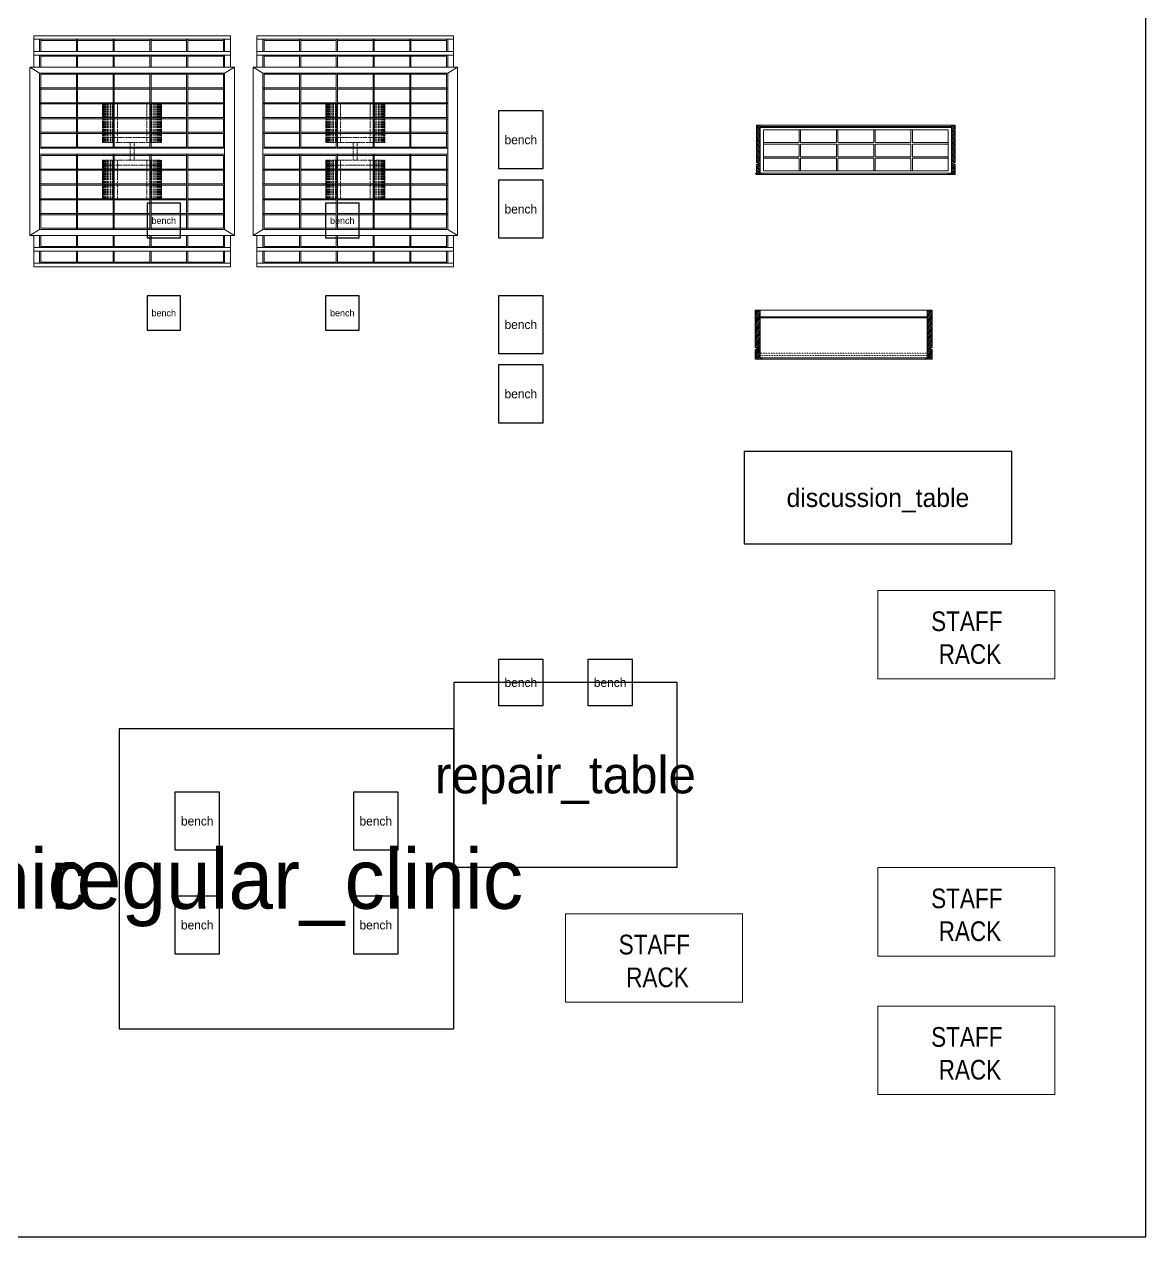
# Model space of a CAD drawing. Header units: metres. Extents: x 0 to 11348, y 0 to 11743.
# Drawn here: x 5645 to 11348, y 0 to 6165 of the extents above; entities that cross this region are included whole.
import ezdxf
from ezdxf.enums import TextEntityAlignment as Align

# ---------------------------------------------------------------- set-up
doc = ezdxf.new("R2010")
doc.units = ezdxf.units.M
doc.linetypes.add('a_p6_plan_L18$0$HIDDEN', pattern=[0.375, 0.25, -0.125])
doc.linetypes.add('ACAD_ISO03W100', pattern=[30, 12, -18])
for name, color, linetype in [('FixtureLabels', 2, 'Continuous'), ('Fixtures', 3, 'Continuous'), ('FloorPlan', 1, 'Continuous')]:
    doc.layers.add(name, color=color, linetype=linetype)
for name, color, linetype, lineweight in [('I-LK DIM', 252, 'Continuous', 5), ('I-LK FF&E', 1, 'Continuous', 9), ('I-LK TEXT', 31, 'Continuous', 5), ('LN-ELEVATION-1', 81, 'Continuous', 13), ('LN-ELEVATION-2', 103, 'Continuous', 20), ('LN-ELEVATION-3', 125, 'a_p6_plan_L18$0$HIDDEN', 18), ('LN-ELEVATION-4', 145, 'Continuous', 13), ('LN-ELEVATION-5', 167, 'Continuous', 5), ('LN-HATCH', 251, 'Continuous', 0)]:
    doc.layers.add(name, color=color, linetype=linetype, lineweight=lineweight)
doc.styles.add('LK TXT', font='Arial Narrow.ttf')
pattern_1 = [(45, (4208834.247, 1706614.74), (-4.4901280605, 4.4901280605), [])]
pattern_2 = [(45, (4209134.247, 1706614.74), (-4.4901280605, 4.4901280605), [])]
pattern_3 = [(45, (7858558.917, 3503823.203), (-4.4901280605, 4.4901280605), [])]

# ---------------------------------------------------------------- blocks, each defined once
blk = doc.blocks.new('STAFF_RACK_1')
at = {"layer": 'I-LK FF&E'}
blk.add_lwpolyline([(900, 468.1), (0, 468.1), (0, 18.1), (900, 18.1)], close=True, dxfattribs=at)
at = {"layer": 'I-LK TEXT', "color": 0, "linetype": 'Continuous', "ltscale": 3, "insert": (-97.9, 361.5), "char_height": 100, "attachment_point": 1, "style": 'LK TXT'}
blk.add_mtext_dynamic_manual_height_columns('\\pxqc;STAFF\\P RACK', width=1099.487, gutter_width=1, heights=[0], dxfattribs=at)
blk = doc.blocks.new('STAFF_RACK_2')
at = {"layer": 'I-LK FF&E'}
blk.add_lwpolyline([(900, 468.1), (0, 468.1), (0, 18.1), (900, 18.1)], close=True, dxfattribs=at)
at = {"layer": 'I-LK TEXT', "color": 0, "linetype": 'Continuous', "ltscale": 3, "insert": (-97.9, 361.5), "char_height": 100, "attachment_point": 1, "style": 'LK TXT'}
blk.add_mtext_dynamic_manual_height_columns('\\pxqc;STAFF\\P RACK', width=1099.487, gutter_width=1, heights=[0], dxfattribs=at)
blk = doc.blocks.new('STAFF_RACK_3')
at = {"layer": 'I-LK FF&E'}
blk.add_lwpolyline([(900, 468.1), (0, 468.1), (0, 18.1), (900, 18.1)], close=True, dxfattribs=at)
at = {"layer": 'I-LK TEXT', "color": 0, "linetype": 'Continuous', "ltscale": 3, "insert": (-97.9, 361.5), "char_height": 100, "attachment_point": 1, "style": 'LK TXT'}
blk.add_mtext_dynamic_manual_height_columns('\\pxqc;STAFF\\P RACK', width=1099.487, gutter_width=1, heights=[0], dxfattribs=at)
blk = doc.blocks.new('STAFF_RACK_4')
at = {"layer": 'I-LK FF&E'}
blk.add_lwpolyline([(900, 468.1), (0, 468.1), (0, 18.1), (900, 18.1)], close=True, dxfattribs=at)
at = {"layer": 'I-LK TEXT', "color": 0, "linetype": 'Continuous', "ltscale": 3, "insert": (-97.9, 361.5), "char_height": 100, "attachment_point": 1, "style": 'LK TXT'}
blk.add_mtext_dynamic_manual_height_columns('\\pxqc;STAFF\\P RACK', width=1099.487, gutter_width=1, heights=[0], dxfattribs=at)
blk = doc.blocks.new('euro mirror')
at = {"layer": 'LN-ELEVATION-4', "linetype": 'ACAD_ISO03W100', "ltscale": 0.1}
blk.add_lwpolyline([(0, 47.3), (0, -41.5), (-20, -41.5), (-20, 47.3)], close=True, dxfattribs=at)
at = {"layer": 'LN-ELEVATION-5', "linetype": 'ACAD_ISO03W100', "ltscale": 0.1}
for p, q in [((-159.9, 246.9), (-159.9, 47.3)), ((-159.7, 246.9), (-159.7, 47.3)), ((-159.4, 246.9), (-159.4, 47.3)), ((-159, 246.9), (-159, 47.3)), ((-158.5, 246.9), (-158.5, 47.3)), ((-157.9, 246.9), (-157.9, 47.3)), ((-157.1, 246.9), (-157.1, 47.3)), ((-156.1, 246.9), (-156.1, 47.3)), ((-154.1, 246.9), (-154.1, 47.3)), ((-151.1, 246.9), (-151.1, 47.3)), ((-146.1, 246.9), (-146.1, 47.3)), ((-141.1, 246.9), (-141.1, 47.3)), ((-135.1, 246.9), (-135.1, 47.3)), ((-128.1, 246.9), (-128.1, 47.3)), ((-120.1, 246.9), (-120.1, 47.3)), ((-111.1, 246.9), (-111.1, 47.3)), ((-102.1, 246.9), (-102.1, 47.3)), ((-85, 246.9), (-85, 47.3)), ((65, 246.9), (65, 47.3)), ((82.1, 246.9), (82.1, 47.3)), ((91.1, 246.9), (91.1, 47.3)), ((100.1, 246.9), (100.1, 47.3)), ((108.1, 246.9), (108.1, 47.3)), ((115.1, 246.9), (115.1, 47.3)), ((121.1, 246.9), (121.1, 47.3)), ((126.1, 246.9), (126.1, 47.3)), ((131.1, 246.9), (131.1, 47.3)), ((134.1, 246.9), (134.1, 47.3)), ((136.1, 246.9), (136.1, 47.3)), ((137.1, 246.9), (137.1, 47.3)), ((137.9, 246.9), (137.9, 47.3)), ((138.5, 246.9), (138.5, 47.3)), ((139, 246.9), (139, 47.3)), ((139.4, 246.9), (139.4, 47.3)), ((139.7, 246.9), (139.7, 47.3)), ((139.9, 246.9), (139.9, 47.3)), ((-159.9, -41.5), (-159.9, -241.1)), ((-159.7, -41.5), (-159.7, -241.1)), ((-159.4, -41.5), (-159.4, -241.1)), ((-159, -41.5), (-159, -241.1)), ((-158.5, -41.5), (-158.5, -241.1)), ((-157.9, -41.5), (-157.9, -241.1)), ((-157.1, -41.5), (-157.1, -241.1)), ((-156.1, -41.5), (-156.1, -241.1)), ((-154.1, -41.5), (-154.1, -241.1)), ((-151.1, -41.5), (-151.1, -241.1)), ((-146.1, -41.5), (-146.1, -241.1)), ((-141.1, -41.5), (-141.1, -241.1)), ((-135.1, -41.5), (-135.1, -241.1)), ((-128.1, -41.5), (-128.1, -241.1)), ((-120.1, -41.5), (-120.1, -241.1)), ((-111.1, -41.5), (-111.1, -241.1)), ((-102.1, -41.5), (-102.1, -241.1)), ((-85, -41.5), (-85, -241.1)), ((65, -41.5), (65, -241.1)), ((82.1, -41.5), (82.1, -241.1)), ((91.1, -41.5), (91.1, -241.1)), ((100.1, -41.5), (100.1, -241.1)), ((108.1, -41.5), (108.1, -241.1)), ((115.1, -41.5), (115.1, -241.1)), ((121.1, -41.5), (121.1, -241.1)), ((126.1, -41.5), (126.1, -241.1)), ((131.1, -41.5), (131.1, -241.1)), ((134.1, -41.5), (134.1, -241.1)), ((136.1, -41.5), (136.1, -241.1)), ((137.1, -41.5), (137.1, -241.1)), ((137.9, -41.5), (137.9, -241.1)), ((138.5, -41.5), (138.5, -241.1)), ((139, -41.5), (139, -241.1)), ((139.4, -41.5), (139.4, -241.1)), ((139.7, -41.5), (139.7, -241.1)), ((139.9, -41.5), (139.9, -241.1))]:
    blk.add_line(p, q, dxfattribs=at)
for points in [[(140, 73), (140, 246.9), (-160, 246.9), (-160, 73)], [(140, -67.1), (140, -241.1), (-160, -241.1), (-160, -67.1)]]:
    blk.add_lwpolyline(points, dxfattribs=at)
for points in [[(140, 73), (140, 47.3), (-160, 47.3), (-160, 73)], [(140, -41.5), (140, -67.1), (-160, -67.1), (-160, -41.5)]]:
    blk.add_lwpolyline(points, close=True, dxfattribs=at)
blk = doc.blocks.new('eurocenter 1040')
at = {"layer": 'LN-ELEVATION-1'}
for points in [[(-470, -327.4), (470, -327.4), (470, 467.6), (-470, 467.6)], [(-470, 85.1), (470, 85.1), (470, 467.6), (-470, 467.6)], [(-283.2, 85.1), (-277.2, 85.1), (-277.2, 467.6), (-283.2, 467.6)], [(-96.4, 85.1), (-90.4, 85.1), (-90.4, 467.6), (-96.4, 467.6)], [(90.4, 85.1), (96.4, 85.1), (96.4, 467.6), (90.4, 467.6)], [(277.2, 85.1), (283.2, 85.1), (283.2, 467.6), (277.2, 467.6)], [(-470, 386.6), (-283.2, 386.6), (-283.2, 392.6), (-470, 392.6)], [(-277.2, 386.6), (-96.4, 386.6), (-96.4, 392.6), (-277.2, 392.6)], [(-90.4, 386.6), (90.4, 386.6), (90.4, 392.6), (-90.4, 392.6)], [(96.4, 386.6), (277.2, 386.6), (277.2, 392.6), (96.4, 392.6)], [(283.2, 386.6), (470, 386.6), (470, 392.6), (283.2, 392.6)], [(-470, 311.2), (-283.2, 311.2), (-283.2, 317.2), (-470, 317.2)], [(-277.2, 311.2), (-96.4, 311.2), (-96.4, 317.2), (-277.2, 317.2)], [(-90.4, 311.2), (90.4, 311.2), (90.4, 317.2), (-90.4, 317.2)], [(96.4, 311.2), (277.2, 311.2), (277.2, 317.2), (96.4, 317.2)], [(283.2, 311.2), (470, 311.2), (470, 317.2), (283.2, 317.2)], [(-470, 235.8), (-283.2, 235.8), (-283.2, 241.8), (-470, 241.8)], [(-277.2, 235.8), (-96.4, 235.8), (-96.4, 241.8), (-277.2, 241.8)], [(-90.4, 235.8), (90.4, 235.8), (90.4, 241.8), (-90.4, 241.8)], [(96.4, 235.8), (277.2, 235.8), (277.2, 241.8), (96.4, 241.8)], [(283.2, 235.8), (470, 235.8), (470, 241.8), (283.2, 241.8)], [(-470, 160.4), (-283.2, 160.4), (-283.2, 166.4), (-470, 166.4)], [(-277.2, 160.4), (-96.4, 160.4), (-96.4, 166.4), (-277.2, 166.4)], [(-90.4, 160.4), (90.4, 160.4), (90.4, 166.4), (-90.4, 166.4)], [(96.4, 160.4), (277.2, 160.4), (277.2, 166.4), (96.4, 166.4)], [(283.2, 160.4), (470, 160.4), (470, 166.4), (283.2, 166.4)], [(-470, 85.1), (470, 85.1), (470, 55.1), (-470, 55.1)], [(-470, 55.1), (470, 55.1), (470, -327.4), (-470, -327.4)], [(-283.2, 55.1), (-277.2, 55.1), (-277.2, -327.4), (-283.2, -327.4)], [(-96.4, 55.1), (-90.4, 55.1), (-90.4, -327.4), (-96.4, -327.4)], [(90.4, 55.1), (96.4, 55.1), (96.4, -327.4), (90.4, -327.4)], [(277.2, 55.1), (283.2, 55.1), (283.2, -327.4), (277.2, -327.4)], [(-470, -20.3), (-283.2, -20.3), (-283.2, -26.3), (-470, -26.3)], [(-277.2, -20.3), (-96.4, -20.3), (-96.4, -26.3), (-277.2, -26.3)], [(-90.4, -20.3), (90.4, -20.3), (90.4, -26.3), (-90.4, -26.3)], [(96.4, -20.3), (277.2, -20.3), (277.2, -26.3), (96.4, -26.3)], [(283.2, -20.3), (470, -20.3), (470, -26.3), (283.2, -26.3)], [(-470, -95.7), (-283.2, -95.7), (-283.2, -101.7), (-470, -101.7)], [(-277.2, -95.7), (-96.4, -95.7), (-96.4, -101.7), (-277.2, -101.7)], [(-90.4, -95.7), (90.4, -95.7), (90.4, -101.7), (-90.4, -101.7)], [(96.4, -95.7), (277.2, -95.7), (277.2, -101.7), (96.4, -101.7)], [(283.2, -95.7), (470, -95.7), (470, -101.7), (283.2, -101.7)], [(-470, -171.1), (-283.2, -171.1), (-283.2, -177.1), (-470, -177.1)], [(-277.2, -171.1), (-96.4, -171.1), (-96.4, -177.1), (-277.2, -177.1)], [(-90.4, -171.1), (90.4, -171.1), (90.4, -177.1), (-90.4, -177.1)], [(96.4, -171.1), (277.2, -171.1), (277.2, -177.1), (96.4, -177.1)], [(283.2, -171.1), (470, -171.1), (470, -177.1), (283.2, -177.1)], [(-470, -246.4), (-283.2, -246.4), (-283.2, -252.4), (-470, -252.4)], [(-277.2, -246.4), (-96.4, -246.4), (-96.4, -252.4), (-277.2, -252.4)], [(-90.4, -246.4), (90.4, -246.4), (90.4, -252.4), (-90.4, -252.4)], [(96.4, -246.4), (277.2, -246.4), (277.2, -252.4), (96.4, -252.4)], [(283.2, -246.4), (470, -246.4), (470, -252.4), (283.2, -252.4)]]:
    blk.add_lwpolyline(points, close=True, dxfattribs=at)
for points in [[(-283.2, 461.6), (-464, 461.6), (-464, 317.2)], [(-96.4, 461.6), (-277.2, 461.6)], [(90.4, 461.6), (-90.4, 461.6)], [(277.2, 461.6), (96.4, 461.6)], [(464, 317.2), (464, 461.6), (283.2, 461.6)], [(-464, 311.2), (-464, 241.8)], [(464, 241.8), (464, 311.2)], [(-464, 235.8), (-464, 166.4)], [(464, 166.4), (464, 235.8)], [(-464, 160.4), (-464, 91.1), (-283.2, 91.1)], [(283.2, 91.1), (464, 91.1), (464, 160.4)], [(-277.2, 91.1), (-96.4, 91.1)], [(-90.4, 91.1), (90.4, 91.1)], [(96.4, 91.1), (277.2, 91.1)], [(-464, -20.3), (-464, 49.1), (-283.2, 49.1)], [(-277.2, 49.1), (-96.4, 49.1)], [(-90.4, 49.1), (90.4, 49.1)], [(96.4, 49.1), (277.2, 49.1)], [(283.2, 49.1), (464, 49.1), (464, -20.3)], [(-464, -95.7), (-464, -26.3)], [(464, -26.3), (464, -95.7)], [(-464, -171.1), (-464, -101.7)], [(464, -101.7), (464, -171.1)], [(-283.2, -321.4), (-464, -321.4), (-464, -177.1)], [(464, -177.1), (464, -321.4), (283.2, -321.4)], [(-96.4, -321.4), (-277.2, -321.4)], [(90.4, -321.4), (-90.4, -321.4)], [(277.2, -321.4), (96.4, -321.4)]]:
    blk.add_lwpolyline(points, dxfattribs=at)
at = {"layer": 'LN-ELEVATION-2'}
blk.add_lwpolyline([(-520, -357.4), (520, -357.4), (520, 497.6), (-520, 497.6)], close=True, dxfattribs=at)
for points in [[(-470, 467.6), (-520, 497.6)], [(470, 467.6), (520, 497.6)], [(-470, -327.4), (-520, -357.4)], [(470, -327.4), (520, -357.4)]]:
    blk.add_lwpolyline(points, dxfattribs=at)
at = {"layer": 'LN-ELEVATION-3'}
for points in [[(-500, 559.6), (500, 559.6), (500, 577.6), (-500, 577.6)], [(-500, 497.6), (-470, 497.6), (-470, 559.6), (-500, 559.6)], [(470, 497.6), (500, 497.6), (500, 559.6), (470, 559.6)], [(-500, -357.4), (-470, -357.4), (-470, -419.4), (-500, -419.4)], [(470, -357.4), (500, -357.4), (500, -419.4), (470, -419.4)], [(-500, -419.4), (500, -419.4), (500, -437.4), (-500, -437.4)]]:
    blk.add_lwpolyline(points, close=True, dxfattribs=at)
at = {"layer": 'LN-ELEVATION-4'}
for points in [[(-500, 639.6), (500, 639.6), (500, 657.6), (-500, 657.6)], [(-500, 577.6), (-470, 577.6), (-470, 639.6), (-500, 639.6)], [(470, 577.6), (500, 577.6), (500, 639.6), (470, 639.6)], [(-470, 497.6), (-464, 497.6), (-464, 559.6), (-470, 559.6)], [(-464, 553.6), (-283.2, 553.6), (-283.2, 559.6), (-464, 559.6)], [(-283.2, 497.6), (-277.2, 497.6), (-277.2, 559.6), (-283.2, 559.6)], [(-277.2, 553.6), (-96.4, 553.6), (-96.4, 559.6), (-277.2, 559.6)], [(-96.4, 497.6), (-90.4, 497.6), (-90.4, 559.6), (-96.4, 559.6)], [(-90.4, 553.6), (90.4, 553.6), (90.4, 559.6), (-90.4, 559.6)], [(90.4, 497.6), (96.4, 497.6), (96.4, 559.6), (90.4, 559.6)], [(96.4, 553.6), (277.2, 553.6), (277.2, 559.6), (96.4, 559.6)], [(277.2, 497.6), (283.2, 497.6), (283.2, 559.6), (277.2, 559.6)], [(283.2, 553.6), (464, 553.6), (464, 559.6), (283.2, 559.6)], [(464, 497.6), (470, 497.6), (470, 559.6), (464, 559.6)], [(-470, -357.4), (-464, -357.4), (-464, -419.4), (-470, -419.4)], [(-283.2, -357.4), (-277.2, -357.4), (-277.2, -419.4), (-283.2, -419.4)], [(-96.4, -357.4), (-90.4, -357.4), (-90.4, -419.4), (-96.4, -419.4)], [(90.4, -357.4), (96.4, -357.4), (96.4, -419.4), (90.4, -419.4)], [(277.2, -357.4), (283.2, -357.4), (283.2, -419.4), (277.2, -419.4)], [(464, -357.4), (470, -357.4), (470, -419.4), (464, -419.4)], [(-464, -413.4), (-283.2, -413.4), (-283.2, -419.4), (-464, -419.4)], [(-277.2, -413.4), (-96.4, -413.4), (-96.4, -419.4), (-277.2, -419.4)], [(-90.4, -413.4), (90.4, -413.4), (90.4, -419.4), (-90.4, -419.4)], [(96.4, -413.4), (277.2, -413.4), (277.2, -419.4), (96.4, -419.4)], [(283.2, -413.4), (464, -413.4), (464, -419.4), (283.2, -419.4)], [(-500, -437.4), (-470, -437.4), (-470, -499.4), (-500, -499.4)], [(470, -437.4), (500, -437.4), (500, -499.4), (470, -499.4)], [(-500, -499.4), (500, -499.4), (500, -517.4), (-500, -517.4)]]:
    blk.add_lwpolyline(points, close=True, dxfattribs=at)
at = {"layer": 'LN-ELEVATION-5'}
for points in [[(-470, 577.6), (-464, 577.6), (-464, 639.6), (-470, 639.6)], [(-464, 633.6), (-283.2, 633.6), (-283.2, 639.6), (-464, 639.6)], [(-283.2, 577.6), (-277.2, 577.6), (-277.2, 639.6), (-283.2, 639.6)], [(-277.2, 633.6), (-96.4, 633.6), (-96.4, 639.6), (-277.2, 639.6)], [(-96.4, 577.6), (-90.4, 577.6), (-90.4, 639.6), (-96.4, 639.6)], [(-90.4, 633.6), (90.4, 633.6), (90.4, 639.6), (-90.4, 639.6)], [(90.4, 577.6), (96.4, 577.6), (96.4, 639.6), (90.4, 639.6)], [(96.4, 633.6), (277.2, 633.6), (277.2, 639.6), (96.4, 639.6)], [(277.2, 577.6), (283.2, 577.6), (283.2, 639.6), (277.2, 639.6)], [(283.2, 633.6), (464, 633.6), (464, 639.6), (283.2, 639.6)], [(464, 577.6), (470, 577.6), (470, 639.6), (464, 639.6)], [(-470, -437.4), (-464, -437.4), (-464, -499.4), (-470, -499.4)], [(-283.2, -437.4), (-277.2, -437.4), (-277.2, -499.4), (-283.2, -499.4)], [(-96.4, -437.4), (-90.4, -437.4), (-90.4, -499.4), (-96.4, -499.4)], [(90.4, -437.4), (96.4, -437.4), (96.4, -499.4), (90.4, -499.4)], [(277.2, -437.4), (283.2, -437.4), (283.2, -499.4), (277.2, -499.4)], [(464, -437.4), (470, -437.4), (470, -499.4), (464, -499.4)], [(-464, -493.4), (-283.2, -493.4), (-283.2, -499.4), (-464, -499.4)], [(-277.2, -493.4), (-96.4, -493.4), (-96.4, -499.4), (-277.2, -499.4)], [(-90.4, -493.4), (90.4, -493.4), (90.4, -499.4), (-90.4, -499.4)], [(96.4, -493.4), (277.2, -493.4), (277.2, -499.4), (96.4, -499.4)], [(283.2, -493.4), (464, -493.4), (464, -499.4), (283.2, -499.4)]]:
    blk.add_lwpolyline(points, close=True, dxfattribs=at)
at = {"layer": 'I-LK DIM'}
blk.add_blockref('EURO MIRROR', (10, 67.1), dxfattribs=at)
blk = doc.blocks.new('EURO_CENTRE_2')
at = {"layer": 'I-LK FF&E'}
blk.add_blockref('EUROCENTER 1040', (520, 517.4), dxfattribs=at)
blk = doc.blocks.new('EURO_CENTRE_3')
at = {"layer": 'I-LK FF&E'}
blk.add_blockref('EUROCENTER 1040', (520, 517.4), dxfattribs=at)
blk = doc.blocks.new('jj 900')
at = {"layer": 'LN-HATCH', "ltscale": 0.5}
h = blk.add_hatch(dxfattribs=at)
h.set_pattern_fill('ANSI31', color=256, scale=50)
h.set_pattern_definition([(45, (0, 0), (-4.419417, 4.419417), [])])
h.paths.add_polyline_path([(-911.8, 0), (-911.8, -190), (-905.8, -190), (-905.8, -200), (-911.8, -200), (-911.8, -244), (-886.8, -244), (-886.8, 0)])
h = blk.add_hatch(dxfattribs=at)
h.set_pattern_fill('ANSI31', color=256, scale=2)
h.set_pattern_definition(pattern_1)
h.paths.add_polyline_path([(-11.8, 0), (-11.8, -190), (-17.8, -190), (-17.8, -200), (-11.8, -200), (-11.8, -244), (-36.8, -244), (-36.8, 0)])
h = blk.add_hatch(dxfattribs=at)
h.set_pattern_fill('ANSI31', color=256, scale=2)
h.set_pattern_definition(pattern_2)
h.paths.add_polyline_path([(-36.8, -40), (-886.8, -40), (-886.8, -34), (-36.8, -34)])
h = blk.add_hatch(dxfattribs=at)
h.set_pattern_fill('ANSI31', color=256, scale=2)
h.set_pattern_definition(pattern_2)
h.paths.add_polyline_path([(-876.8, -244), (-876.8, -250), (-911.8, -250), (-911.8, -244)])
h = blk.add_hatch(dxfattribs=at)
h.set_pattern_fill('ANSI31', color=256, scale=2)
h.set_pattern_definition(pattern_1)
h.paths.add_polyline_path([(-46.8, -244), (-46.8, -250), (-11.8, -250), (-11.8, -244)])
at = {"layer": 'LN-ELEVATION-1', "ltscale": 0.5}
for points in [[(-911.8, 0), (-911.8, -190), (-905.8, -190), (-905.8, -200), (-911.8, -200), (-911.8, -244), (-886.8, -244), (-886.8, 0)], [(-11.8, 0), (-11.8, -190), (-17.8, -190), (-17.8, -200), (-11.8, -200), (-11.8, -244), (-36.8, -244), (-36.8, 0)], [(-36.8, -40), (-886.8, -40), (-886.8, -34), (-36.8, -34)], [(-876.8, -244), (-876.8, -250), (-911.8, -250), (-911.8, -244)], [(-46.8, -244), (-46.8, -250), (-11.8, -250), (-11.8, -244)]]:
    blk.add_lwpolyline(points, close=True, dxfattribs=at)
at = {"layer": 'LN-ELEVATION-3', "ltscale": 0.5}
for p, q in [((-886.8, 0), (-36.8, 0)), ((-876.8, -244), (-46.8, -244)), ((-46.8, -250), (-876.8, -250))]:
    blk.add_line(p, q, dxfattribs=at)
at = {"layer": 'LN-ELEVATION-4', "linetype": 'ACAD_ISO03W100', "ltscale": 0.05}
blk.add_lwpolyline([(-886.8, -220), (-36.8, -220), (-36.8, -232), (-886.8, -232)], close=True, dxfattribs=at)
blk = doc.blocks.new('JJ_FIXTURE_MEDIUM_2')
at = {"layer": 'I-LK FF&E'}
blk.add_blockref('JJ 900', (911.8, 250), dxfattribs=at)
blk = doc.blocks.new('1010mm vc plan')
at = {"layer": 'LN-HATCH', "ltscale": 0.5}
h = blk.add_hatch(dxfattribs=at)
h.set_pattern_fill('ANSI31', color=256, scale=2)
h.set_pattern_definition([(45, (3761554.586, 1795022.936), (-4.490128061, 4.490128061), [])])
h.paths.add_polyline_path([(-505.2, 24), (-505.2, -166), (-499.2, -166), (-499.2, -176), (-505.2, -176), (-505.2, -220), (-487.2, -220), (-487.2, 24)])
h = blk.add_hatch(dxfattribs=at)
h.set_pattern_fill('ANSI31', color=256, scale=2)
h.set_pattern_definition(pattern_3)
h.paths.add_polyline_path([(504.8, 24), (504.8, -166), (498.8, -166), (498.8, -176), (504.8, -176), (504.8, -220), (486.8, -220), (486.8, 24)])
h = blk.add_hatch(dxfattribs=at)
h.set_pattern_fill('ANSI31', color=256, scale=2)
h.set_pattern_definition([(45, (7858741.917, 3503823.203), (-4.4901280605, 4.4901280605), [])])
h.paths.add_polyline_path([(-470.2, -220), (-470.2, -226), (-505.2, -226), (-505.2, -220)])
h = blk.add_hatch(dxfattribs=at)
h.set_pattern_fill('ANSI31', color=256, scale=2)
h.set_pattern_definition(pattern_3)
h.paths.add_polyline_path([(476.8, -220), (476.8, -226), (511.8, -226), (511.8, -220)])
at = {"layer": 'LN-ELEVATION-1', "ltscale": 0.5}
for points in [[(-505.2, 24), (-505.2, -166), (-499.2, -166), (-499.2, -176), (-505.2, -176), (-505.2, -220), (-487.2, -220), (-487.2, 24)], [(486.8, 12), (-487.2, 12), (-487.2, 18), (486.8, 18)], [(504.8, 24), (504.8, -166), (498.8, -166), (498.8, -176), (504.8, -176), (504.8, -220), (486.8, -220), (486.8, 24)], [(-470.2, -220), (-470.2, -226), (-505.2, -226), (-505.2, -220)], [(469.8, -220), (469.8, -226), (504.8, -226), (504.8, -220)]]:
    blk.add_lwpolyline(points, close=True, dxfattribs=at)
at = {"layer": 'LN-ELEVATION-2', "ltscale": 0.5}
blk.add_lwpolyline([(470.2, 0), (-470.2, 0), (-470.2, -208), (470.2, -208)], close=True, dxfattribs=at)
at = {"layer": 'LN-ELEVATION-3', "ltscale": 0.5}
for p, q in [((-487.2, 24), (486.8, 24)), ((-470.2, -220), (469.8, -220)), ((469.8, -226), (-470.2, -226))]:
    blk.add_line(p, q, dxfattribs=at)
for points in [[(-470.2, 0), (-288.5, 0), (-288.5, -64), (-470.2, -64)], [(-280.5, 0), (-98.8, 0), (-98.8, -64), (-280.5, -64)], [(-90.8, 0), (90.8, 0), (90.8, -64), (-90.8, -64)], [(98.8, 0), (280.5, 0), (280.5, -64), (98.8, -64)], [(288.5, 0), (470.2, 0), (470.2, -64), (288.5, -64)], [(-470.2, -136), (-288.5, -136), (-288.5, -72), (-470.2, -72)], [(-280.5, -72), (-98.8, -72), (-98.8, -136), (-280.5, -136)], [(-90.8, -72), (90.8, -72), (90.8, -136), (-90.8, -136)], [(98.8, -72), (280.5, -72), (280.5, -136), (98.8, -136)], [(288.5, -72), (470.2, -72), (470.2, -136), (288.5, -136)], [(-470.2, -144), (-288.5, -144), (-288.5, -208), (-470.2, -208)], [(-280.5, -144), (-98.8, -144), (-98.8, -208), (-280.5, -208)], [(-90.8, -144), (90.8, -144), (90.8, -208), (-90.8, -208)], [(98.8, -144), (280.5, -144), (280.5, -208), (98.8, -208)], [(288.5, -144), (470.2, -144), (470.2, -208), (288.5, -208)]]:
    blk.add_lwpolyline(points, close=True, dxfattribs=at)
blk = doc.blocks.new('VC_FIXTURE_MEDIUM_5')
at = {"layer": 'I-LK FF&E', "xscale": -1}
blk.add_blockref('1010MM VC PLAN', (511.8, 226), dxfattribs=at)

msp = doc.modelspace()

# ---------------------------------------------------------------- linework, layer by layer
at = {"layer": 'Fixtures'}
for points in [[(8056.9, 5431.2), (8283.8, 5431.2), (8283.8, 5724.8), (8056.9, 5724.8)], [(8056.9, 5078.9), (8283.8, 5078.9), (8283.8, 5372.5), (8056.9, 5372.5)], [(6269.6, 5078.9), (6439.8, 5078.9), (6439.8, 5255), (6269.6, 5255)], [(7177.4, 5078.9), (7347.6, 5078.9), (7347.6, 5255), (7177.4, 5255)], [(6269.6, 4609.2), (6439.8, 4609.2), (6439.8, 4785.3), (6269.6, 4785.3)], [(7177.4, 4609.2), (7347.6, 4609.2), (7347.6, 4785.3), (7177.4, 4785.3)], [(8056.9, 4491.7), (8283.8, 4491.7), (8283.8, 4785.3), (8056.9, 4785.3)], [(8056.9, 4139.4), (8283.8, 4139.4), (8283.8, 4433), (8056.9, 4433)], [(9305.1, 3522.9), (10666.8, 3522.9), (10666.8, 3992.7), (9305.1, 3992.7)], [(8056.9, 2700.9), (8283.8, 2700.9), (8283.8, 2935.8), (8056.9, 2935.8)], [(8510.8, 2700.9), (8737.7, 2700.9), (8737.7, 2935.8), (8510.8, 2935.8)], [(7829.9, 1878.9), (8964.7, 1878.9), (8964.7, 2818.3), (7829.9, 2818.3)], [(6127.7, 1056.9), (7829.9, 1056.9), (7829.9, 2583.5), (6127.7, 2583.5)], [(6411.4, 1967), (6638.4, 1967), (6638.4, 2260.5), (6411.4, 2260.5)], [(7319.3, 1967), (7546.2, 1967), (7546.2, 2260.5), (7319.3, 2260.5)], [(6411.4, 1438.5), (6638.4, 1438.5), (6638.4, 1732.1), (6411.4, 1732.1)], [(7319.3, 1438.5), (7546.2, 1438.5), (7546.2, 1732.1), (7319.3, 1732.1)]]:
    msp.add_lwpolyline(points, close=True, dxfattribs=at)
at = {"layer": 'FloorPlan'}
msp.add_lwpolyline([(0, 0), (11347.7, 0), (11347.7, 11743.1), (0, 11743.1), (0, 0)], close=True, dxfattribs=at)

# ---------------------------------------------------------------- block references
for name, p in [('EURO_CENTRE_3', (5673.8, 4932.1)), ('EURO_CENTRE_2', (6808.6, 4932.1)), ('VC_FIXTURE_MEDIUM_5', (9361.8, 5401.8)), ('JJ_FIXTURE_MEDIUM_2', (9361.8, 4462.4)), ('STAFF_RACK_4', (9986, 2818.3)), ('STAFF_RACK_2', (9986, 1409.2)), ('STAFF_RACK_3', (8397.3, 1174.3)), ('STAFF_RACK_1', (9986, 704.6))]:
    msp.add_blockref(name, p)

# ---------------------------------------------------------------- texts
at = {"layer": 'FixtureLabels'}
for s, height, p in [('bench', 45.39, (8170.3, 5578)), ('bench', 45.39, (8170.3, 5225.7)), ('bench', 34.04, (6354.7, 5167)), ('bench', 34.04, (7262.5, 5167)), ('bench', 34.04, (6354.7, 4697.2)), ('bench', 34.04, (7262.5, 4697.2)), ('bench', 45.39, (8170.3, 4638.5)), ('bench', 45.39, (8170.3, 4286.2)), ('discussion_table', 93.945, (9986, 3757.8)), ('bench', 45.39, (8170.3, 2818.3)), ('bench', 45.39, (8624.2, 2818.3)), ('repair_table', 187.89, (8397.3, 2348.6)), ('bench', 45.39, (6524.9, 2113.8)), ('bench', 45.39, (7432.7, 2113.8)), ('regular_clinic', 305.321, (4766, 1820.2)), ('regular_clinic', 305.321, (6978.8, 1820.2)), ('bench', 45.39, (6524.9, 1585.3)), ('bench', 45.39, (7432.7, 1585.3))]:
    msp.add_text(s, height=height, dxfattribs=at).set_placement(p, align=Align.MIDDLE_CENTER)

doc.saveas('drawing.dxf')
